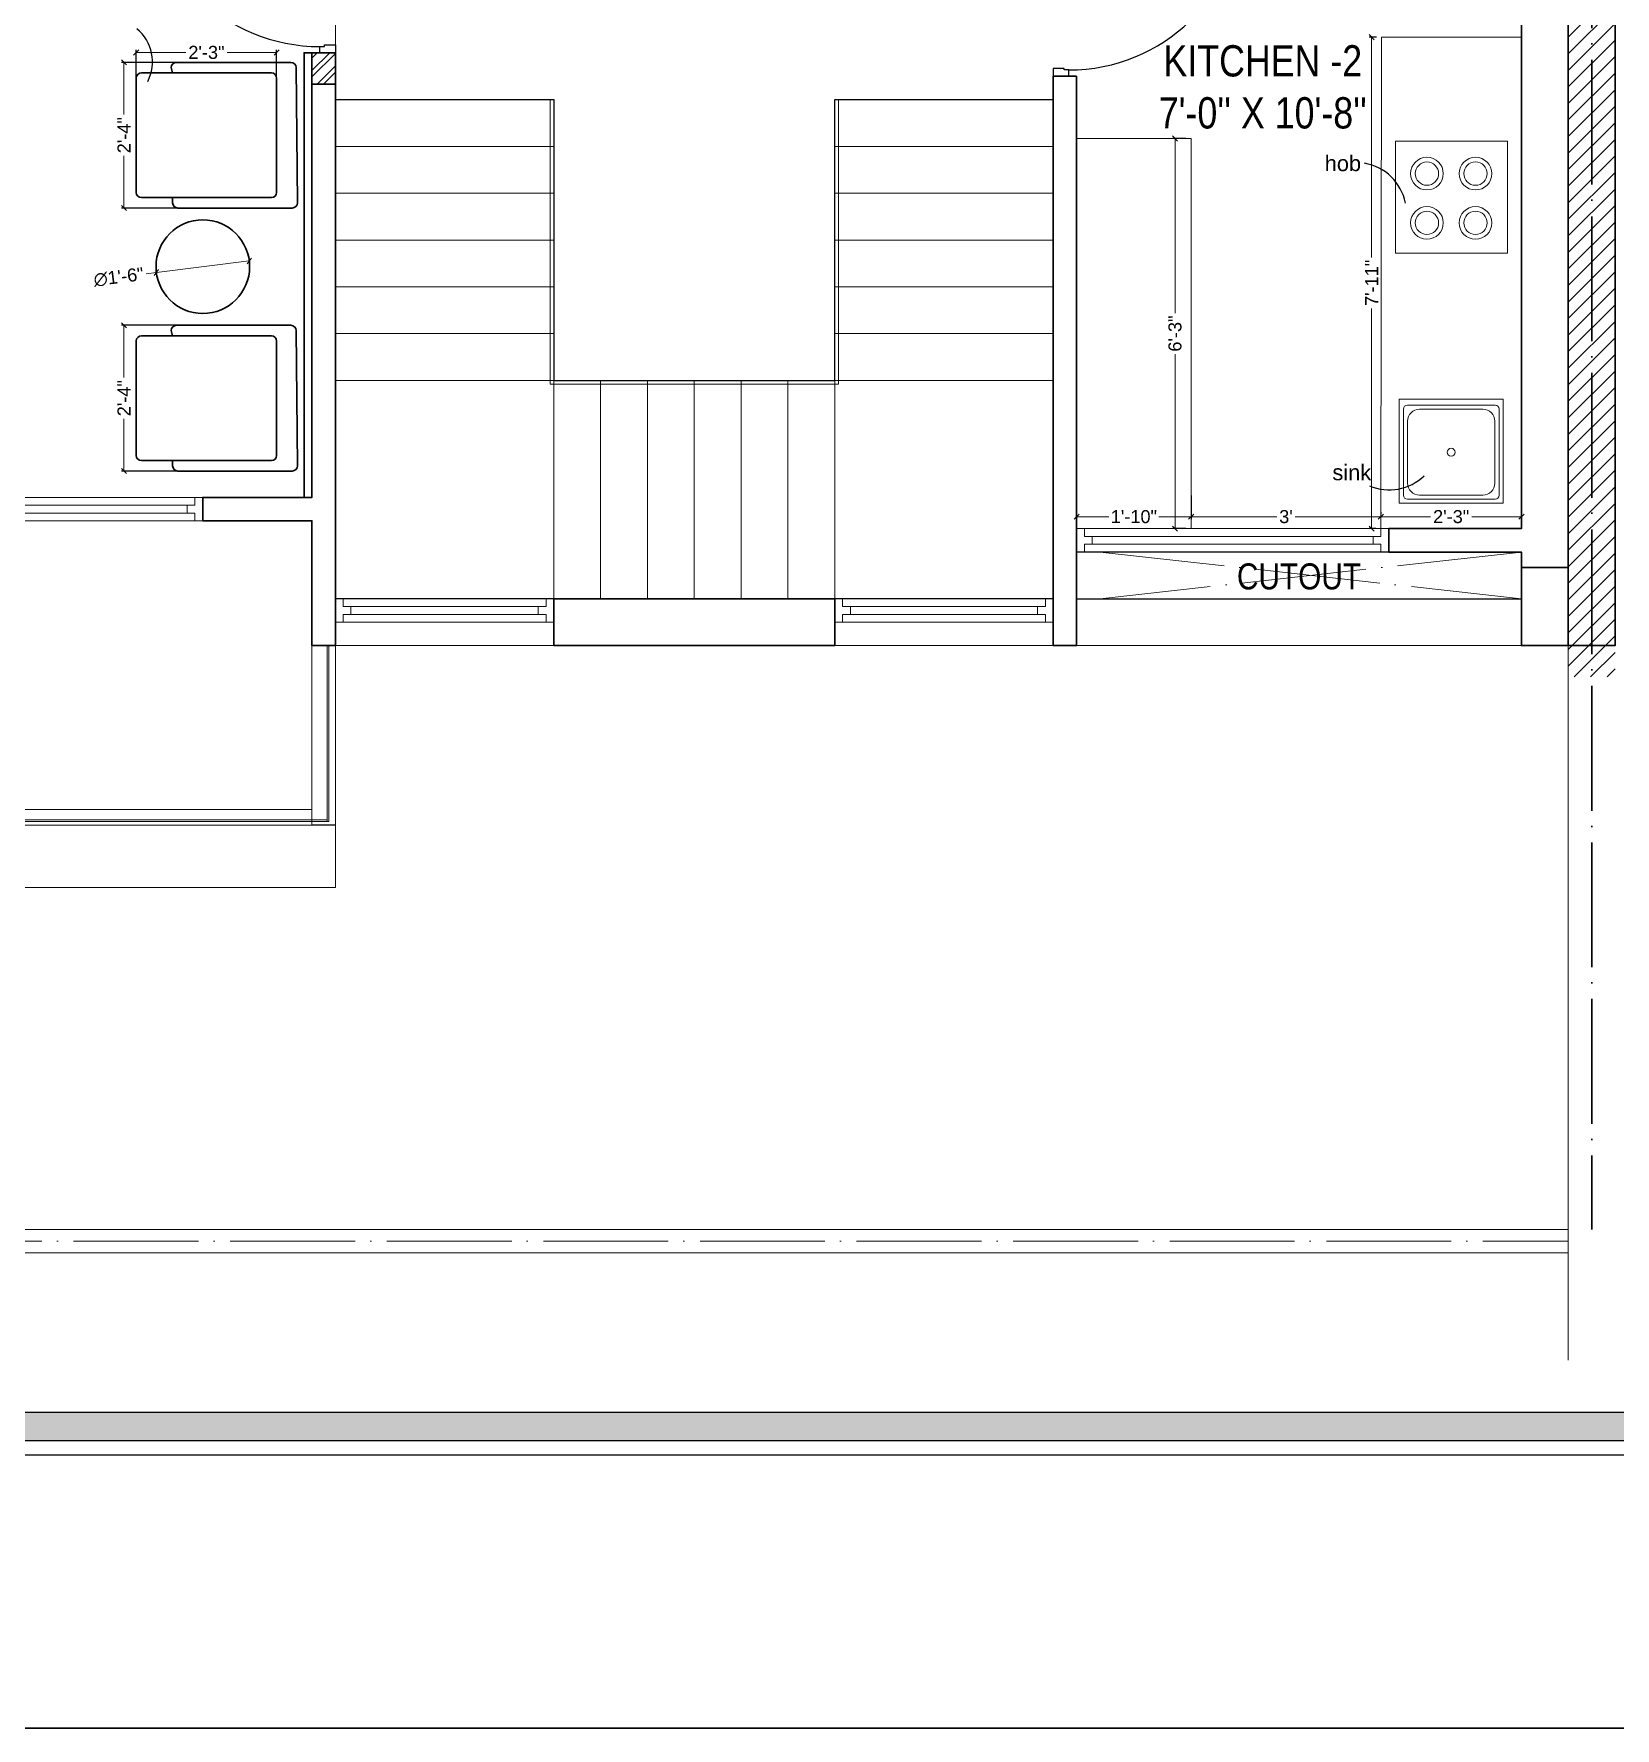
# Model space of a CAD drawing. Header units: millimetres. Extents: x 56222 to 154462, y -172610 to -121287.
# Drawn here: x 153075.5 to 153379.4, y -171934.5 to -171608.7 of the extents above; entities that cross this region are included whole.
import ezdxf

# ---------------------------------------------------------------- set-up
doc = ezdxf.new("R2010")
doc.units = ezdxf.units.MM
doc.header["$MEASUREMENT"] = 0
doc.header["$PDMODE"] = 35
doc.linetypes.add('ACAD_ISO04W100', pattern=[30, 24, -3, 0, -3])
doc.layers.get('Defpoints').update_dxf_attribs({"color": 220})
for name, color, linetype in [('AR DOOR', 40, 'Continuous'), ('AR ELE-5', 134, 'Continuous'), ('str coll', 6, 'Continuous')]:
    doc.layers.add(name, color=color, linetype=linetype)
for name, color, linetype, lineweight in [('COLUMN', 1, 'Continuous', 30), ('dim05', 1, 'Continuous', 13), ('FIRST FLOOR', 7, 'Continuous', 9), ('FIRST FLOOR ( DW_RAIL )', 7, 'Continuous', 9), ('FIRST FLOOR ( TEXT )', 7, 'Continuous', 9), ('FIRST FLOOR_( PLine )_', 251, 'Continuous', 30), ('FIRST FLOOR_( STAIR )', 251, 'Continuous', 9), ('FURNITURE', 34, 'Continuous', 9), ('GROUND FLOOR', 7, 'Continuous', 9), ('GROUND FLOOR  ( HATCH )', 251, 'Continuous', 9), ('GROUND FLOOR  ( PLINE )', 251, 'Continuous', 30), ('GROUND FLOOR ( DW_RAIL )', 7, 'Continuous', 9), ('Labelling', 1, 'Continuous', 25), ('NAME PLATE', 7, 'Continuous', 25), ('wall', 7, 'Continuous', 30), ('X_PLOT', 1, 'Continuous', 9)]:
    doc.layers.add(name, color=color, linetype=linetype, lineweight=lineweight)
doc.layers.add('XX~SLAB ( PLINE )', color=251, linetype='Continuous', plot=False)
doc.styles.add('Arial', font='arial.ttf')
doc.styles.add("Cn_BT_0'-0", font='swissc.ttf')
doc.styles.add('KATHA', font='swissc.ttf')
doc.styles.get("Standard").update_dxf_attribs({"font": 'arial.ttf', "height": 6})
doc.styles.add('style4', font='ARIALN.TTF')
doc.dimstyles.new('ISO-25', dxfattribs={"dimtxt": 2.5, "dimasz": 1, "dimexe": 0.5, "dimexo": 1, "dimtad": 0, "dimdec": 1, "dimlunit": 4, "dimtxsty": 'Standard', "dimblk": 'OBLIQUE', "dimcen": 2.5, "dimclrd": 1, "dimclre": 1, "dimclrt": 5, "dimadec": 0, "dimazin": 0, "dimtfac": 1, "dimtdec": 1, "dimtmove": 0, "dimatfit": 3, "dimfxl": 1, "dimlwd": -1, "dimarcsym": 0})

# ---------------------------------------------------------------- blocks, each defined once
blk = doc.blocks.new('*U140')
for points in [[(0, 0), (0, 1120), (-30, 1120), (-30, 0)], [(40, 0), (0, 0), (0, -30), (-10, -30), (-10, -100), (40, -100)], [(-1160, 0), (-1120, 0), (-1120, -30), (-1110, -30), (-1110, -100), (-1160, -100)]]:
    blk.add_lwpolyline(points, close=True)
at = {"layer": 'AR ELE-5', "linetype": 'ByBlock', "ltscale": 15}
blk.add_arc((2, -1), 1122, 92.373, 179.9653, dxfattribs=at)
blk = doc.blocks.new('*U143')
for points in [[(-1160, 0), (-1120, 0), (-1120, 30), (-1110, 30), (-1110, 100), (-1160, 100)], [(0, 0), (0, -1120), (-30, -1120), (-30, 0)], [(40, 0), (0, 0), (0, 30), (-10, 30), (-10, 100), (40, 100)]]:
    blk.add_lwpolyline(points, close=True)
at = {"layer": 'AR ELE-5', "linetype": 'ByBlock', "ltscale": 15}
blk.add_arc((2, 1), 1122, 180.0347, 267.627, dxfattribs=at)
blk = doc.blocks.new('LAYOUT FILE')
at = {"layer": 'NAME PLATE', "true_color": 0xd39e00}
h = blk.add_hatch(color=42, dxfattribs=at)
h.paths.add_polyline_path([(3346889.83, -513806.18), (3346889.83, -514260.7), (3347535.56, -514260.7), (3347535.56, -513806.18)])
h.paths.add_polyline_path([(3346894.36, -513810.71), (3347531.03, -513810.71), (3347531.03, -514256.17), (3346894.36, -514256.17)], flags=16)
at = {"layer": 'NAME PLATE', "color": 42, "true_color": 0xd39e00}
for points in [[(3346887.56, -513803.91), (3347537.83, -513803.91), (3347537.83, -514262.96), (3346887.56, -514262.96)], [(3346889.83, -513806.18), (3347535.56, -513806.18), (3347535.56, -514260.7), (3346889.83, -514260.7)], [(3346894.36, -513810.71), (3347531.03, -513810.71), (3347531.03, -514256.17), (3346894.36, -514256.17)]]:
    blk.add_lwpolyline(points, close=True, dxfattribs=at)
blk = doc.blocks.new("SINK 20'' X 20''")
at = {"layer": 'FURNITURE'}
for p, q in [((3351628.98, -518299.55), (3351628.98, -518283)), ((3351629.75, -518282.23), (3351646.6, -518282.23)), ((3351632.08, -518283), (3351644.24, -518283)), ((3351647.38, -518283), (3351647.38, -518299.55)), ((3351629.75, -518297.22), (3351629.75, -518285.33)), ((3351646.57, -518285.33), (3351646.57, -518297.22)), ((3351646.6, -518300.32), (3351629.75, -518300.32)), ((3351644.24, -518299.55), (3351632.08, -518299.55))]:
    blk.add_line(p, q, dxfattribs=at)
blk.add_lwpolyline([(3351648.16, -518281.09), (3351628.16, -518281.09), (3351628.16, -518301.09), (3351648.16, -518301.09)], close=True, dxfattribs=at)
blk.add_circle((3351638.16, -518291.28), 0.762, dxfattribs=at)
for centre, radius, start, end in [((3351629.75, -518283), 0.775, 90, 180), ((3351632.08, -518285.33), 2.32, 90, 180), ((3351644.24, -518285.33), 2.32, 0, 90), ((3351646.6, -518283), 0.775, 0, 90), ((3351632.08, -518297.22), 2.32, 180, 270), ((3351644.24, -518297.22), 2.32, 270, 0), ((3351629.75, -518299.55), 0.775, 180, 270), ((3351646.6, -518299.55), 0.775, 270, 0)]:
    blk.add_arc(centre, radius, start, end, dxfattribs=at)
blk = doc.blocks.new('sf sfs')
at = {"layer": 'FURNITURE'}
blk.add_line((3348685.97, -514612.12), (3348664.42, -514612.12), dxfattribs=at)
blk.add_lwpolyline([(3348664.42, -514612.12), (3348664.42, -514590.57), (3348685.97, -514590.57), (3348685.97, -514612.12)], dxfattribs=at)
for centre, radius in [((3348670.49, -514596.83), 3.14), ((3348670.49, -514596.83), 2.24), ((3348679.82, -514596.83), 3.14), ((3348679.82, -514596.83), 2.24), ((3348670.49, -514606.3), 3.14), ((3348670.49, -514606.3), 2.24), ((3348679.82, -514606.3), 3.14), ((3348679.82, -514606.3), 2.24)]:
    blk.add_circle(centre, radius, dxfattribs=at)
blk = doc.blocks.new('_Oblique')
at = {"layer": 'wall', "color": 0, "lineweight": -2}
blk.add_line((-0.5, -0.5), (0.5, 0.5), dxfattribs=at)
blk = doc.blocks.new('*D450')
at = {"layer": 'Defpoints', "color": 0, "transparency": 16777216}
for p in [(153275.91, -171696.51), (153297.91, -171696.51), (153297.91, -171701.56)]:
    blk.add_point(p, dxfattribs=at)
at = {"layer": 'dim05', "color": 1, "linetype": 'Continuous', "lineweight": -2, "transparency": 16777216}
for p, q in [((153275.91, -171697.51), (153275.91, -171702.06)), ((153297.91, -171697.51), (153297.91, -171702.06))]:
    blk.add_line(p, q, dxfattribs=at)
at = {"layer": 'dim05', "color": 1, "linetype": 'Continuous', "transparency": 16777216}
for p, q in [((153275.91, -171701.56), (153282.11, -171701.56)), ((153297.91, -171701.56), (153291.72, -171701.56))]:
    blk.add_line(p, q, dxfattribs=at)
at = {"layer": 'dim05', "color": 1, "transparency": 16777216, "rotation": 180}
blk.add_blockref('_Oblique', (153275.91, -171701.56), dxfattribs=at)
at = {"layer": 'dim05', "color": 1, "transparency": 16777216}
blk.add_blockref('_Oblique', (153297.91, -171701.56), dxfattribs=at)
at = {"layer": 'dim05', "color": 5, "lineweight": 25, "transparency": 16777216, "insert": (153286.91, -171701.56), "char_height": 2.5, "attachment_point": 5, "style": 'Arial'}
blk.add_mtext('1\'-10"', dxfattribs=at)
blk = doc.blocks.new('*D448')
at = {"layer": 'Defpoints', "color": 0, "transparency": 16777216}
for p in [(153297.91, -171696.51), (153334.38, -171701.56), (153334.38, -171701.67)]:
    blk.add_point(p, dxfattribs=at)
at = {"layer": 'dim05', "color": 1, "linetype": 'Continuous', "lineweight": -2, "transparency": 16777216}
for p, q in [((153297.91, -171697.51), (153297.91, -171702.06)), ((153334.38, -171700.67), (153334.38, -171701.06))]:
    blk.add_line(p, q, dxfattribs=at)
at = {"layer": 'dim05', "color": 1, "linetype": 'Continuous', "transparency": 16777216}
for p, q in [((153297.91, -171701.56), (153314.37, -171701.56)), ((153334.38, -171701.56), (153317.92, -171701.56))]:
    blk.add_line(p, q, dxfattribs=at)
at = {"layer": 'dim05', "color": 1, "transparency": 16777216, "rotation": 180}
blk.add_blockref('_Oblique', (153297.91, -171701.56), dxfattribs=at)
at = {"layer": 'dim05', "color": 1, "transparency": 16777216}
blk.add_blockref('_Oblique', (153334.38, -171701.56), dxfattribs=at)
at = {"layer": 'dim05', "color": 5, "lineweight": 25, "transparency": 16777216, "insert": (153316.15, -171701.56), "char_height": 2.5, "attachment_point": 5, "style": 'Arial'}
blk.add_mtext("3'", dxfattribs=at)
blk = doc.blocks.new('*D449')
at = {"layer": 'Defpoints', "color": 0, "transparency": 16777216}
for p in [(153334.38, -171701.67), (153361.41, -171701.56), (153361.41, -171701.93)]:
    blk.add_point(p, dxfattribs=at)
at = {"layer": 'dim05', "color": 1, "linetype": 'Continuous', "lineweight": -2, "transparency": 16777216}
for p, q in [((153334.38, -171700.67), (153334.38, -171701.06)), ((153361.41, -171700.93), (153361.41, -171701.06))]:
    blk.add_line(p, q, dxfattribs=at)
at = {"layer": 'dim05', "color": 1, "linetype": 'Continuous', "transparency": 16777216}
for p, q in [((153334.38, -171701.56), (153343.93, -171701.56)), ((153361.41, -171701.56), (153351.87, -171701.56))]:
    blk.add_line(p, q, dxfattribs=at)
at = {"layer": 'dim05', "color": 1, "transparency": 16777216, "rotation": 180}
blk.add_blockref('_Oblique', (153334.38, -171701.56), dxfattribs=at)
at = {"layer": 'dim05', "color": 1, "transparency": 16777216}
blk.add_blockref('_Oblique', (153361.41, -171701.56), dxfattribs=at)
at = {"layer": 'dim05', "color": 5, "lineweight": 25, "transparency": 16777216, "insert": (153347.9, -171701.56), "char_height": 2.5, "attachment_point": 5, "style": 'Arial'}
blk.add_mtext('2\'-3"', dxfattribs=at)
blk = doc.blocks.new('*D446')
at = {"layer": 'Defpoints', "color": 0, "transparency": 16777216}
for p in [(153297.91, -171628.85), (153294.82, -171703.85), (153297.91, -171703.85)]:
    blk.add_point(p, dxfattribs=at)
at = {"layer": 'dim05', "color": 1, "linetype": 'Continuous', "lineweight": -2, "transparency": 16777216}
for p, q in [((153296.91, -171628.85), (153294.32, -171628.85)), ((153296.91, -171703.85), (153294.32, -171703.85))]:
    blk.add_line(p, q, dxfattribs=at)
at = {"layer": 'dim05', "color": 1, "linetype": 'Continuous', "transparency": 16777216}
for p, q in [((153294.82, -171628.85), (153294.82, -171662.4)), ((153294.82, -171703.85), (153294.82, -171670.31))]:
    blk.add_line(p, q, dxfattribs=at)
at = {"layer": 'dim05', "color": 1, "transparency": 16777216}
for p, rotation in [((153294.82, -171628.85), 90), ((153294.82, -171703.85), 270)]:
    blk.add_blockref('_Oblique', p, dxfattribs=dict(at, rotation=rotation))
at = {"layer": 'dim05', "color": 5, "lineweight": 25, "transparency": 16777216, "insert": (153294.82, -171666.35), "char_height": 2.5, "attachment_point": 5, "rotation": 90, "style": 'Arial'}
blk.add_mtext('6\'-3"', dxfattribs=at)
blk = doc.blocks.new('*D447')
at = {"layer": 'Defpoints', "color": 0, "transparency": 16777216}
for p in [(153334.54, -171609.35), (153332.62, -171703.85), (153334.41, -171703.85)]:
    blk.add_point(p, dxfattribs=at)
at = {"layer": 'dim05', "color": 1, "linetype": 'Continuous', "lineweight": -2, "transparency": 16777216}
for p, q in [((153333.54, -171609.35), (153332.12, -171609.35)), ((153333.41, -171703.85), (153332.12, -171703.85))]:
    blk.add_line(p, q, dxfattribs=at)
at = {"layer": 'dim05', "color": 1, "linetype": 'Continuous', "transparency": 16777216}
for p, q in [((153332.62, -171609.35), (153332.62, -171651.7)), ((153332.62, -171703.85), (153332.62, -171661.51))]:
    blk.add_line(p, q, dxfattribs=at)
at = {"layer": 'dim05', "color": 1, "transparency": 16777216}
for p, rotation in [((153332.62, -171609.35), 90), ((153332.62, -171703.85), 270)]:
    blk.add_blockref('_Oblique', p, dxfattribs=dict(at, rotation=rotation))
at = {"layer": 'dim05', "color": 5, "lineweight": 25, "transparency": 16777216, "insert": (153332.62, -171656.6), "char_height": 2.5, "attachment_point": 5, "rotation": 90, "style": 'Arial'}
blk.add_mtext('7\'-11"', dxfattribs=at)
blk = doc.blocks.new('*D480')
at = {"layer": 'Defpoints', "color": 0, "transparency": 16777216}
for p in [(153092.79, -171614.19), (153105.82, -171614.19), (153105.18, -171642.21)]:
    blk.add_point(p, dxfattribs=at)
at = {"layer": 'dim05', "color": 1, "linetype": 'Continuous', "lineweight": -2, "transparency": 16777216}
for p, q in [((153104.82, -171614.19), (153092.29, -171614.19)), ((153104.18, -171642.21), (153092.29, -171642.21))]:
    blk.add_line(p, q, dxfattribs=at)
at = {"layer": 'dim05', "color": 1, "linetype": 'Continuous', "transparency": 16777216}
for p, q in [((153092.79, -171614.19), (153092.79, -171624.23)), ((153092.79, -171642.21), (153092.79, -171632.17))]:
    blk.add_line(p, q, dxfattribs=at)
at = {"layer": 'dim05', "color": 1, "transparency": 16777216}
for p, rotation in [((153092.79, -171614.19), 90), ((153092.79, -171642.21), 270)]:
    blk.add_blockref('_Oblique', p, dxfattribs=dict(at, rotation=rotation))
at = {"layer": 'dim05', "color": 5, "lineweight": 25, "transparency": 16777216, "insert": (153092.79, -171628.2), "char_height": 2.5, "attachment_point": 5, "rotation": 90, "style": 'Arial'}
blk.add_mtext('2\'-4"', dxfattribs=at)
blk = doc.blocks.new('*D481')
at = {"layer": 'Defpoints', "color": 0, "transparency": 16777216}
for p in [(153092.79, -171664.76), (153105.82, -171664.76), (153105.18, -171692.78)]:
    blk.add_point(p, dxfattribs=at)
at = {"layer": 'dim05', "color": 1, "linetype": 'Continuous', "lineweight": -2, "transparency": 16777216}
for p, q in [((153104.82, -171664.76), (153092.29, -171664.76)), ((153104.18, -171692.78), (153092.29, -171692.78))]:
    blk.add_line(p, q, dxfattribs=at)
at = {"layer": 'dim05', "color": 1, "linetype": 'Continuous', "transparency": 16777216}
for p, q in [((153092.79, -171664.76), (153092.79, -171674.8)), ((153092.79, -171692.78), (153092.79, -171682.74))]:
    blk.add_line(p, q, dxfattribs=at)
at = {"layer": 'dim05', "color": 1, "transparency": 16777216}
for p, rotation in [((153092.79, -171664.76), 90), ((153092.79, -171692.78), 270)]:
    blk.add_blockref('_Oblique', p, dxfattribs=dict(at, rotation=rotation))
at = {"layer": 'dim05', "color": 5, "lineweight": 25, "transparency": 16777216, "insert": (153092.79, -171678.77), "char_height": 2.5, "attachment_point": 5, "rotation": 90, "style": 'Arial'}
blk.add_mtext('2\'-4"', dxfattribs=at)
blk = doc.blocks.new('*D482')
at = {"layer": 'Defpoints', "color": 0, "transparency": 16777216}
for p in [(153122.13, -171612.29), (153122.13, -171621.3), (153095.13, -171622.69)]:
    blk.add_point(p, dxfattribs=at)
at = {"layer": 'dim05', "color": 1, "linetype": 'Continuous', "lineweight": -2, "transparency": 16777216}
for p, q in [((153095.13, -171621.69), (153095.13, -171611.79)), ((153122.13, -171620.3), (153122.13, -171611.79))]:
    blk.add_line(p, q, dxfattribs=at)
at = {"layer": 'dim05', "color": 1, "linetype": 'Continuous', "transparency": 16777216}
for p, q in [((153095.13, -171612.29), (153104.66, -171612.29)), ((153122.13, -171612.29), (153112.6, -171612.29))]:
    blk.add_line(p, q, dxfattribs=at)
at = {"layer": 'dim05', "color": 1, "transparency": 16777216, "rotation": 180}
blk.add_blockref('_Oblique', (153095.13, -171612.29), dxfattribs=at)
at = {"layer": 'dim05', "color": 1, "transparency": 16777216}
blk.add_blockref('_Oblique', (153122.13, -171612.29), dxfattribs=at)
at = {"layer": 'dim05', "color": 5, "lineweight": 25, "transparency": 16777216, "insert": (153108.63, -171612.29), "char_height": 2.5, "attachment_point": 5, "style": 'Arial'}
blk.add_mtext('2\'-3"', dxfattribs=at)
blk = doc.blocks.new('*D483')
at = {"layer": 'Defpoints', "color": 0, "transparency": 16777216}
for p in [(153099.01, -171654.59), (153116.87, -171652.38)]:
    blk.add_point(p, dxfattribs=at)
at = {"layer": 'dim05', "color": 1, "linetype": 'Continuous', "transparency": 16777216}
for p in [(153097.03, -171654.84), (153116.87, -171652.38)]:
    blk.add_line(p, (153099.01, -171654.59), dxfattribs=at)
at = {"layer": 'dim05', "color": 1, "transparency": 16777216}
for p, rotation in [((153099.01, -171654.59), 7.069879485965203), ((153116.87, -171652.38), 187.0698794859652)]:
    blk.add_blockref('_Oblique', p, dxfattribs=dict(at, rotation=rotation))
at = {"layer": 'dim05', "color": 5, "lineweight": 25, "transparency": 16777216, "insert": (153091.76, -171655.49), "char_height": 2.5, "attachment_point": 5, "rotation": 7.0699, "style": 'Arial'}
blk.add_mtext('∅1\'-6"', dxfattribs=at)

msp = doc.modelspace()

# ---------------------------------------------------------------- hatches: boundary and pattern name
at = {"layer": 'GROUND FLOOR  ( HATCH )'}
h = msp.add_hatch(dxfattribs=at)
h.set_pattern_fill('ANSI31', color=6, scale=18, style=0)
h.set_pattern_definition([(45, (36838.7285, -9113.18), (-1.590990258, 1.590990258), [])])
h.paths.add_polyline_path([(153379.4144, -171388.8544), (153370.4144, -171388.8544), (153370.4144, -171732.3544), (153379.4144, -171732.3544)])
at = {"layer": 'GROUND FLOOR  ( PLINE )', "lineweight": 5}
h = msp.add_hatch(dxfattribs=at)
h.set_pattern_fill('ANSI32', color=3, scale=6.783779)
h.set_pattern_definition([(45, (0, -1338.2712), (-1.79882093, 1.79882093), []), (45, (1.1992, -1338.2712), (-1.79882093, 1.79882093), [])])
h.paths.add_polyline_path([(153112.4144, -171495.3544), (153096.9144, -171495.3544), (153096.9144, -171499.8544), (153112.4144, -171499.8544)])
h.paths.add_polyline_path([(153229.4144, -171517.8544), (153224.9144, -171517.8544), (153224.9144, -171509.8544), (153229.4144, -171509.8544)])
h.paths.add_polyline_path([(153265.4144, -171576.3544), (153271.4144, -171576.3544), (153271.4144, -171571.8544), (153265.4144, -171571.8544)])
h.paths.add_polyline_path([(153128.9144, -171612.3544), (153133.4144, -171612.3544), (153133.4144, -171618.3544), (153128.9144, -171618.3544)])

# ---------------------------------------------------------------- linework, layer by layer
at = {"color": 1, "lineweight": 30}
msp.add_lwpolyline([(153612.902, -171282.1183), (151823.5739, -171282.1183), (151823.5739, -171934.5122), (153612.902, -171934.5122)], close=True, dxfattribs=at)
at = {"layer": 'COLUMN'}
msp.add_lwpolyline([(153361.4144, -171711.3544), (153370.4144, -171711.3544), (153370.4144, -171726.3544), (153361.4144, -171726.3544)], close=True, dxfattribs=at)
at = {"layer": 'FIRST FLOOR'}
for p, q in [((153370.4144, -171415.8544), (153370.4144, -171726.3544)), ((153133.4144, -171726.3544), (153133.4144, -171576.3544)), ((153361.4144, -171576.3544), (153361.4144, -171703.8544)), ((153128.9144, -171697.8544), (153128.9144, -171612.3544)), ((153133.4144, -171612.3544), (153128.9144, -171612.3544)), ((153271.4144, -171616.8544), (153271.4144, -171726.3544)), ((153271.4144, -171616.8544), (153275.9144, -171616.8544)), ((153275.9144, -171616.8544), (153275.9144, -171703.8544)), ((153128.9144, -171697.8544), (153107.9144, -171697.8544)), ((153107.9144, -171697.8544), (153107.9144, -171702.3544)), ((153128.9144, -171726.3544), (153128.9144, -171702.3544)), ((153275.9144, -171703.8544), (153361.4144, -171703.8544)), ((153275.9144, -171708.3544), (153275.9144, -171703.8544)), ((153335.9144, -171703.8544), (153335.9144, -171708.3544)), ((153275.9144, -171708.3544), (153275.9144, -171726.3544)), ((153275.9144, -171708.3544), (153361.4144, -171708.3544)), ((153361.4144, -171708.3544), (153361.4144, -171726.3544)), ((153271.4144, -171717.3544), (153133.4144, -171717.3544)), ((153175.4144, -171717.3544), (153175.4144, -171726.3544)), ((153229.4144, -171717.3544), (153229.4144, -171726.3544)), ((153361.4144, -171717.3544), (153275.9144, -171717.3544)), ((153370.4144, -171726.3544), (153128.9144, -171726.3544))]:
    msp.add_line(p, q, dxfattribs=at)
at = {"layer": 'FIRST FLOOR ( DW_RAIL )'}
for p, q in [((153128.9144, -171726.3544), (153128.9144, -171757.8544)), ((153131.8433, -171760.1544), (153131.8433, -171726.3544)), ((153132.1644, -171760.1544), (153132.1644, -171726.3544)), ((153133.4144, -171726.3544), (153133.4144, -171760.8544)), ((153128.9144, -171759.8544), (153131.8433, -171759.8544)), ((153128.9144, -171760.1544), (153132.1644, -171760.1544))]:
    msp.add_line(p, q, dxfattribs=at)
for points in [[(152965.4144, -171415.8544), (153370.4144, -171415.8543), (153370.4144, -171726.3544), (153361.4144, -171726.3544), (153341.6097, -171726.3544), (153301.2726, -171726.3544), (153275.9144, -171726.3544), (153133.4144, -171726.3544), (153133.4144, -171772.8544), (152965.4144, -171772.8544)], [(153107.9144, -171697.8544), (153106.4144, -171697.8544), (153106.4144, -171699.3544), (153104.9144, -171699.3544), (153104.9144, -171700.8544), (153002.9144, -171700.8544), (153002.9144, -171699.3544), (153001.4144, -171699.3544), (153001.4144, -171697.8544), (152999.9144, -171697.8544), (152999.9144, -171702.3544), (153001.4144, -171702.3544), (153001.4144, -171700.8544), (153002.9144, -171700.8544), (153002.9144, -171699.3544), (153104.9144, -171699.3544), (153104.9144, -171700.8544), (153106.4144, -171700.8544), (153106.4144, -171702.3544), (153107.9144, -171702.3544), (153107.9144, -171697.8544), (152999.9144, -171697.8544), (152999.9144, -171702.3544), (153107.9144, -171702.3544)], [(152971.4144, -171702.3544), (152974.4144, -171702.3544), (152974.4144, -171757.8544), (153128.9144, -171757.8544), (153128.9144, -171759.8544), (152972.4144, -171759.8544), (152972.4144, -171702.3544), (152972.1144, -171702.3544), (152972.1144, -171760.1544), (153128.9144, -171760.1544), (153128.9144, -171757.8544), (152974.4144, -171757.8544), (152974.4144, -171702.3544), (152971.4144, -171702.3544), (152971.4144, -171760.8544), (153128.9144, -171760.8544), (153128.9144, -171757.8544), (152974.4144, -171757.8544), (152974.4144, -171702.3544)]]:
    msp.add_lwpolyline(points, close=True, dxfattribs=at)
for points in [[(153133.4144, -171726.3544), (153133.4144, -171772.8544), (152965.4144, -171772.8544), (152965.4144, -171415.8544), (152969.9144, -171415.8544)], [(153107.9144, -171699.3544), (153107.9144, -171700.8544)]]:
    msp.add_lwpolyline(points, dxfattribs=at)
at = {"layer": 'FIRST FLOOR_( PLine )_'}
for points in [[(153370.4144, -171415.8544), (153325.4144, -171415.8544), (153325.4144, -171420.3544), (153361.4144, -171420.3544), (153361.4144, -171571.8544), (153271.4144, -171571.8544), (153271.4144, -171576.3544), (153361.4144, -171576.3544), (153361.4144, -171703.8544), (153335.9144, -171703.8544), (153335.9144, -171708.3544), (153361.4144, -171708.3544), (153361.4144, -171726.3544), (153370.4144, -171726.3544)], [(153133.4144, -171618.3544), (153128.9144, -171618.3544), (153128.9144, -171697.8544), (153107.9144, -171697.8544), (153107.9144, -171702.3544), (153128.9144, -171702.3544), (153128.9144, -171726.3544), (153133.4144, -171726.3544)], [(153275.9144, -171616.8544), (153271.4144, -171616.8544), (153271.4144, -171726.3544), (153275.9144, -171726.3544), (153275.9144, -171708.3544), (153275.9144, -171708.3544), (153275.9144, -171703.8544), (153275.9144, -171703.8544)], [(153229.4144, -171717.3544), (153175.4144, -171717.3544), (153175.4144, -171721.8544), (153175.4144, -171726.3544), (153229.4144, -171726.3544)]]:
    msp.add_lwpolyline(points, close=True, dxfattribs=at)
at = {"layer": 'FIRST FLOOR_( STAIR )'}
for p, q in [((153175.4144, -171621.3544), (153133.4144, -171621.3544)), ((153175.4144, -171621.3544), (153175.4144, -171717.3544)), ((153271.4144, -171621.3544), (153229.4144, -171621.3544)), ((153229.4144, -171621.3544), (153229.4144, -171717.3544)), ((153175.4144, -171630.3544), (153133.4144, -171630.3544)), ((153271.4144, -171630.3544), (153229.4144, -171630.3544)), ((153175.4144, -171639.3544), (153133.4144, -171639.3544)), ((153271.4144, -171639.3544), (153229.4144, -171639.3544)), ((153175.4144, -171648.3544), (153133.4144, -171648.3544)), ((153271.4144, -171648.3544), (153229.4144, -171648.3544)), ((153175.4144, -171657.3544), (153133.4144, -171657.3544)), ((153271.4144, -171657.3544), (153229.4144, -171657.3544)), ((153175.4144, -171666.3544), (153133.4144, -171666.3544)), ((153271.4144, -171666.3544), (153229.4144, -171666.3544)), ((153271.4144, -171675.3544), (153133.4144, -171675.3544)), ((153184.4144, -171675.3544), (153184.4144, -171717.3544)), ((153193.4144, -171675.3544), (153193.4144, -171717.3544)), ((153202.4144, -171675.3544), (153202.4144, -171717.3544)), ((153211.4144, -171675.3544), (153211.4144, -171717.3544)), ((153220.4144, -171675.3544), (153220.4144, -171717.3544))]:
    msp.add_line(p, q, dxfattribs=at)
msp.add_lwpolyline([(153174.7144, -171621.3544), (153175.4144, -171621.3544), (153175.4144, -171675.3544), (153229.4144, -171675.3544), (153229.4144, -171621.3544), (153230.1144, -171621.3544), (153230.1144, -171676.0544), (153174.7144, -171676.0544), (153174.7144, -171621.3544)], close=True, dxfattribs=at)
at = {"layer": 'FURNITURE'}
for p, q in [((153334.3801, -171703.8544), (153334.5423, -171609.3544)), ((153334.5423, -171609.3544), (153361.4144, -171609.3544)), ((153275.9144, -171628.8544), (153297.9144, -171628.8544)), ((153297.9144, -171628.8544), (153297.9144, -171703.8544))]:
    msp.add_line(p, q, dxfattribs=at)
at = {"layer": 'FURNITURE', "lineweight": 30}
for p, q in [((153101.8676, -171615.1881), (153102.1318, -171616.2057)), ((153102.8676, -171614.1881), (153124.8676, -171614.1881)), ((153125.8676, -171615.1881), (153126.1318, -171641.2057)), ((153095.1318, -171639.2057), (153095.1318, -171617.2057)), ((153118.1318, -171616.2057), (153096.1318, -171616.2057)), ((153121.1318, -171616.2057), (153118.1318, -171616.2057)), ((153122.1318, -171617.2057), (153122.1318, -171639.2057)), ((153121.1318, -171640.2057), (153096.1318, -171640.2057)), ((153102.1318, -171641.2057), (153102.1318, -171640.2057)), ((153125.1318, -171642.2057), (153103.1318, -171642.2057)), ((153095.1318, -171689.7791), (153095.1318, -171667.7791)), ((153118.1318, -171666.7791), (153096.1318, -171666.7791)), ((153101.8676, -171665.7616), (153102.1318, -171666.7791)), ((153102.8676, -171664.7616), (153124.8676, -171664.7616)), ((153121.1318, -171666.7791), (153118.1318, -171666.7791)), ((153122.1318, -171667.7791), (153122.1318, -171689.7791)), ((153125.8676, -171665.7616), (153126.1318, -171691.7791)), ((153121.1318, -171690.7791), (153096.1318, -171690.7791)), ((153102.1318, -171691.7791), (153102.1318, -171690.7791)), ((153125.1318, -171692.7791), (153103.1318, -171692.7791))]:
    msp.add_line(p, q, dxfattribs=at)
msp.add_lwpolyline([(153128.9144, -171612.3544), (153127.4144, -171612.3544), (153127.4144, -171697.8544)], dxfattribs=at)
msp.add_circle((153107.9422, -171653.4836), 9, dxfattribs=at)
for centre, start, end in [((153102.8676, -171615.1881), 90, 180), ((153124.8676, -171615.1881), 0, 90), ((153096.1318, -171617.2057), 90, 180), ((153121.1318, -171617.2057), 0, 90), ((153096.1318, -171639.2057), 180, 270), ((153103.1318, -171641.2057), 180, 270), ((153121.1318, -171639.2057), 270, 0), ((153125.1318, -171641.2057), 270, 0), ((153096.1318, -171667.7791), 90, 180), ((153102.8676, -171665.7616), 90, 180), ((153121.1318, -171667.7791), 0, 90), ((153124.8676, -171665.7616), 0, 90), ((153096.1318, -171689.7791), 180, 270), ((153121.1318, -171689.7791), 270, 0), ((153103.1318, -171691.7791), 180, 270), ((153125.1318, -171691.7791), 270, 0)]:
    msp.add_arc(centre, 1, start, end, dxfattribs=at)
at = {"layer": 'GROUND FLOOR'}
for p, q in [((153370.4144, -171342.8055), (153370.4144, -171863.7383)), ((153370.4144, -171726.3544), (153370.4144, -171863.7383)), ((152874.6644, -171838.6044), (153370.4144, -171838.6044)), ((152870.1644, -171843.1044), (153370.4144, -171843.1044))]:
    msp.add_line(p, q, dxfattribs=at)
at = {"layer": 'GROUND FLOOR', "color": 1, "linetype": 'ACAD_ISO04W100'}
for p, q in [((153374.9144, -171342.8055), (153374.9144, -171726.3544)), ((153280.4144, -171708.3544), (153361.4144, -171717.3544)), ((153361.4144, -171708.3544), (153280.4144, -171717.3544))]:
    msp.add_line(p, q, dxfattribs=at)
msp.add_lwpolyline([(153370.4144, -171378.3544), (152872.4144, -171378.3544), (152872.4144, -171840.8544), (153370.4144, -171840.8544)], dxfattribs=at)
at = {"layer": 'GROUND FLOOR', "color": 6, "lineweight": 30}
msp.add_lwpolyline([(153379.4144, -171382.8544), (153370.4144, -171382.8544), (153370.4144, -171726.3544), (153379.4144, -171726.3544)], close=True, dxfattribs=at)
at = {"layer": 'GROUND FLOOR'}
msp.add_lwpolyline([(153175.4144, -171621.3544), (153175.4144, -171675.3544), (153229.4144, -171675.3544), (153229.4144, -171621.3544)], dxfattribs=at)
at = {"layer": 'GROUND FLOOR  ( PLINE )', "color": 3}
msp.add_lwpolyline([(153128.9144, -171612.3544), (153133.4144, -171612.3544), (153133.4144, -171618.3544), (153128.9144, -171618.3544)], close=True, dxfattribs=at)
at = {"layer": 'GROUND FLOOR ( DW_RAIL )'}
for points in [[(153335.9144, -171703.8544), (153334.4144, -171703.8544), (153334.4144, -171705.3544), (153332.9144, -171705.3544), (153332.9144, -171706.8544), (153278.9144, -171706.8544), (153278.9144, -171705.3544), (153277.4144, -171705.3544), (153277.4144, -171703.8544), (153275.9144, -171703.8544), (153275.9144, -171708.3544), (153277.4144, -171708.3544), (153277.4144, -171706.8544), (153278.9144, -171706.8544), (153278.9144, -171705.3544), (153332.9144, -171705.3544), (153332.9144, -171706.8544), (153334.4144, -171706.8544), (153334.4144, -171708.3544), (153335.9144, -171708.3544), (153335.9144, -171703.8544), (153275.9144, -171703.8544), (153275.9144, -171708.3544), (153335.9144, -171708.3544)], [(153175.4144, -171717.3544), (153173.9144, -171717.3544), (153173.9144, -171718.8544), (153172.4144, -171718.8544), (153172.4144, -171720.3544), (153136.4144, -171720.3544), (153136.4144, -171718.8544), (153134.9144, -171718.8544), (153134.9144, -171717.3544), (153133.4144, -171717.3544), (153133.4144, -171721.8544), (153134.9144, -171721.8544), (153134.9144, -171720.3544), (153136.4144, -171720.3544), (153136.4144, -171718.8544), (153172.4144, -171718.8544), (153172.4144, -171720.3544), (153173.9144, -171720.3544), (153173.9144, -171721.8544), (153175.4144, -171721.8544), (153175.4144, -171717.3544), (153133.4144, -171717.3544), (153133.4144, -171721.8544), (153175.4144, -171721.8544)], [(153271.4144, -171717.3544), (153269.9144, -171717.3544), (153269.9144, -171718.8544), (153268.4144, -171718.8544), (153268.4144, -171720.3544), (153232.4144, -171720.3544), (153232.4144, -171718.8544), (153230.9144, -171718.8544), (153230.9144, -171717.3544), (153229.4144, -171717.3544), (153229.4144, -171721.8544), (153230.9144, -171721.8544), (153230.9144, -171720.3544), (153232.4144, -171720.3544), (153232.4144, -171718.8544), (153268.4144, -171718.8544), (153268.4144, -171720.3544), (153269.9144, -171720.3544), (153269.9144, -171721.8544), (153271.4144, -171721.8544), (153271.4144, -171717.3544), (153229.4144, -171717.3544), (153229.4144, -171721.8544), (153271.4144, -171721.8544)]]:
    msp.add_lwpolyline(points, close=True, dxfattribs=at)
at = {"layer": 'Labelling', "color": 1}
for centre, radius, start, end in [((153090.0609, -171614.1111, -0.0704), 8.2055, 332.714834, 50.952724), ((153329.6616, -171643.0842), 9.6199, 11.002821, 80.528053), ((153335.9661, -171686.6064), 9.7961, 247.235557, 313.62321)]:
    msp.add_arc(centre, radius, start, end, dxfattribs=at)
at = {"layer": 'X_PLOT', "linetype": 'ACAD_ISO04W100', "lineweight": 30}
msp.add_line((153374.9144, -171342.8055), (153374.9144, -171838.6044), dxfattribs=at)
at = {"layer": 'XX~SLAB ( PLINE )'}
msp.add_line((153133.4144, -171760.8544), (153128.9144, -171760.8544), dxfattribs=at)
msp.add_lwpolyline([(153133.4144, -171621.3544), (153175.4144, -171621.3544), (153175.4144, -171675.3544), (153229.4144, -171675.3544), (153229.4144, -171621.3544), (153271.4144, -171621.3544), (153271.4144, -171717.3544), (153133.4144, -171717.3544)], close=True, dxfattribs=at)
at = {"layer": 'XX~SLAB ( PLINE )', "color": 5}
msp.add_lwpolyline([(153275.9144, -171717.3544), (153361.4144, -171717.3544), (153361.4144, -171708.3544), (153275.9144, -171708.3544)], close=True, dxfattribs=at)

# ---------------------------------------------------------------- block references
at = {"lineweight": 35}
msp.add_blockref('sf sfs', (-3195327.2425, 342961.2391), dxfattribs=at)
at = {"layer": 'AR DOOR', "linetype": 'ByBlock', "lineweight": -2, "extrusion": (0, 0, -1), "xscale": -0.02999999999996949, "yscale": 0.02999999999996949, "zscale": -0.02999999999996949, "rotation": 270}
for name, p in [('*U140', (-153130.4144, -171577.5544)), ('*U143', (-153274.4144, -171582.0544))]:
    msp.add_blockref(name, p, dxfattribs=at)
at = {"layer": 'NAME PLATE', "lineweight": 0, "xscale": 1.209046105522275, "yscale": 1.209046105522275, "zscale": 1.209046105522275}
msp.add_blockref('LAYOUT FILE', (-3893761.4765, 449885.6096, 0.1256), dxfattribs=at)
at = {"layer": 'str coll', "lineweight": 5}
msp.add_blockref("SINK 20'' X 20''", (-3198290.2531, 346602.1195), dxfattribs=at)

# ---------------------------------------------------------------- texts
at = {"layer": 'FIRST FLOOR ( TEXT )', "insert": (153311.6962, -171618.9434), "char_height": 6, "attachment_point": 5, "style": 'KATHA'}
msp.add_mtext("KITCHEN -2 \\P7'-0'' X 10'-8''", dxfattribs=at)
at = {"layer": 'FIRST FLOOR ( TEXT )', "color": 1, "insert": (153318.6517, -171713.0752), "char_height": 5, "attachment_point": 5, "style": "Cn_BT_0'-0"}
msp.add_mtext('CUTOUT', dxfattribs=at)
at = {"layer": 'Labelling', "color": 1, "char_height": 3, "width": 33.454272, "attachment_point": 5, "style": 'style4'}
for s, insert in [('\\A1;{\\fArial|b0|i0|c0|p34;hob}', (153327.0901, -171633.6322)), ('\\A1;{\\fArial|b0|i0|c0|p34;sink}', (153328.8016, -171693.0755, -0.0006))]:
    msp.add_mtext(s, dxfattribs=dict(at, insert=insert))

# ---------------------------------------------------------------- dimensions: what is measured, and where the dimension line sits
at = {"layer": 'dim05', "color": 27, "lineweight": 25, "true_color": 0x7d5120}
for base, p1, p2, angle, override, picture, middle in [((153332.6196310861, -171703.8543652617), (153334.5422568186, -171609.3543652615), (153334.4144186405, -171703.8543652616), 90, {"dimdec": 0, "dimtxsty": 'Arial'}, '*D447', (153332.619631086, -171656.6043652616)), ((153092.7904, -171614.1881), (153105.1774, -171642.2057), (153105.8204, -171614.1881), 270, {"dimtxsty": 'Arial'}, '*D480', (153092.7904, -171628.1969)), ((153294.8151, -171703.8544), (153297.9144, -171628.8544), (153297.9144, -171703.8544), 90, {"dimtxsty": 'Arial'}, '*D446', (153294.8151, -171666.3544)), ((153092.7904, -171664.7616), (153105.1774, -171692.7791), (153105.8204, -171664.7616), 270, {"dimtxsty": 'Arial'}, '*D481', (153092.7904, -171678.7704))]:
    dim = msp.add_linear_dim(base=base, p1=p1, p2=p2, angle=angle, dimstyle='ISO-25', override=override, dxfattribs=at)
    dim.commit()
    dim.dimension.update_dxf_attribs({"geometry": picture, "text_midpoint": middle})
for base, p1, p2, override, picture, middle in [((153122.1318, -171612.2896), (153095.1318, -171622.6948), (153122.1318, -171621.2998), {"dimtxsty": 'Arial'}, '*D482', (153108.6318, -171612.2896)), ((153297.9144, -171701.5552), (153275.9144, -171696.5064), (153297.9144, -171696.5064), {"dimtxsty": 'Arial'}, '*D450', (153286.9144, -171701.5552)), ((153334.3838, -171701.5552), (153297.9144, -171696.5064), (153334.3838, -171701.6737), {"dimdec": 0, "dimtxsty": 'Arial'}, '*D448', (153316.1491, -171701.5552)), ((153361.4144, -171701.5552), (153334.3838, -171701.6737), (153361.4144, -171701.9302), {"dimtxsty": 'Arial'}, '*D449', (153347.8991, -171701.5552))]:
    dim = msp.add_linear_dim(base=base, p1=p1, p2=p2, dimstyle='ISO-25', override=override, dxfattribs=at)
    dim.commit()
    dim.dimension.update_dxf_attribs({"geometry": picture, "text_midpoint": middle})
dim = msp.add_diameter_dim_2p(p1=(153116.8738, -171652.3759), p2=(153099.0107, -171654.5913), dimstyle='ISO-25', override={"dimtxsty": 'Arial'}, dxfattribs=at)
dim.commit()
dim.dimension.update_dxf_attribs({"geometry": '*D483', "text_midpoint": (153091.7584, -171655.4908)})

doc.saveas('drawing.dxf')
